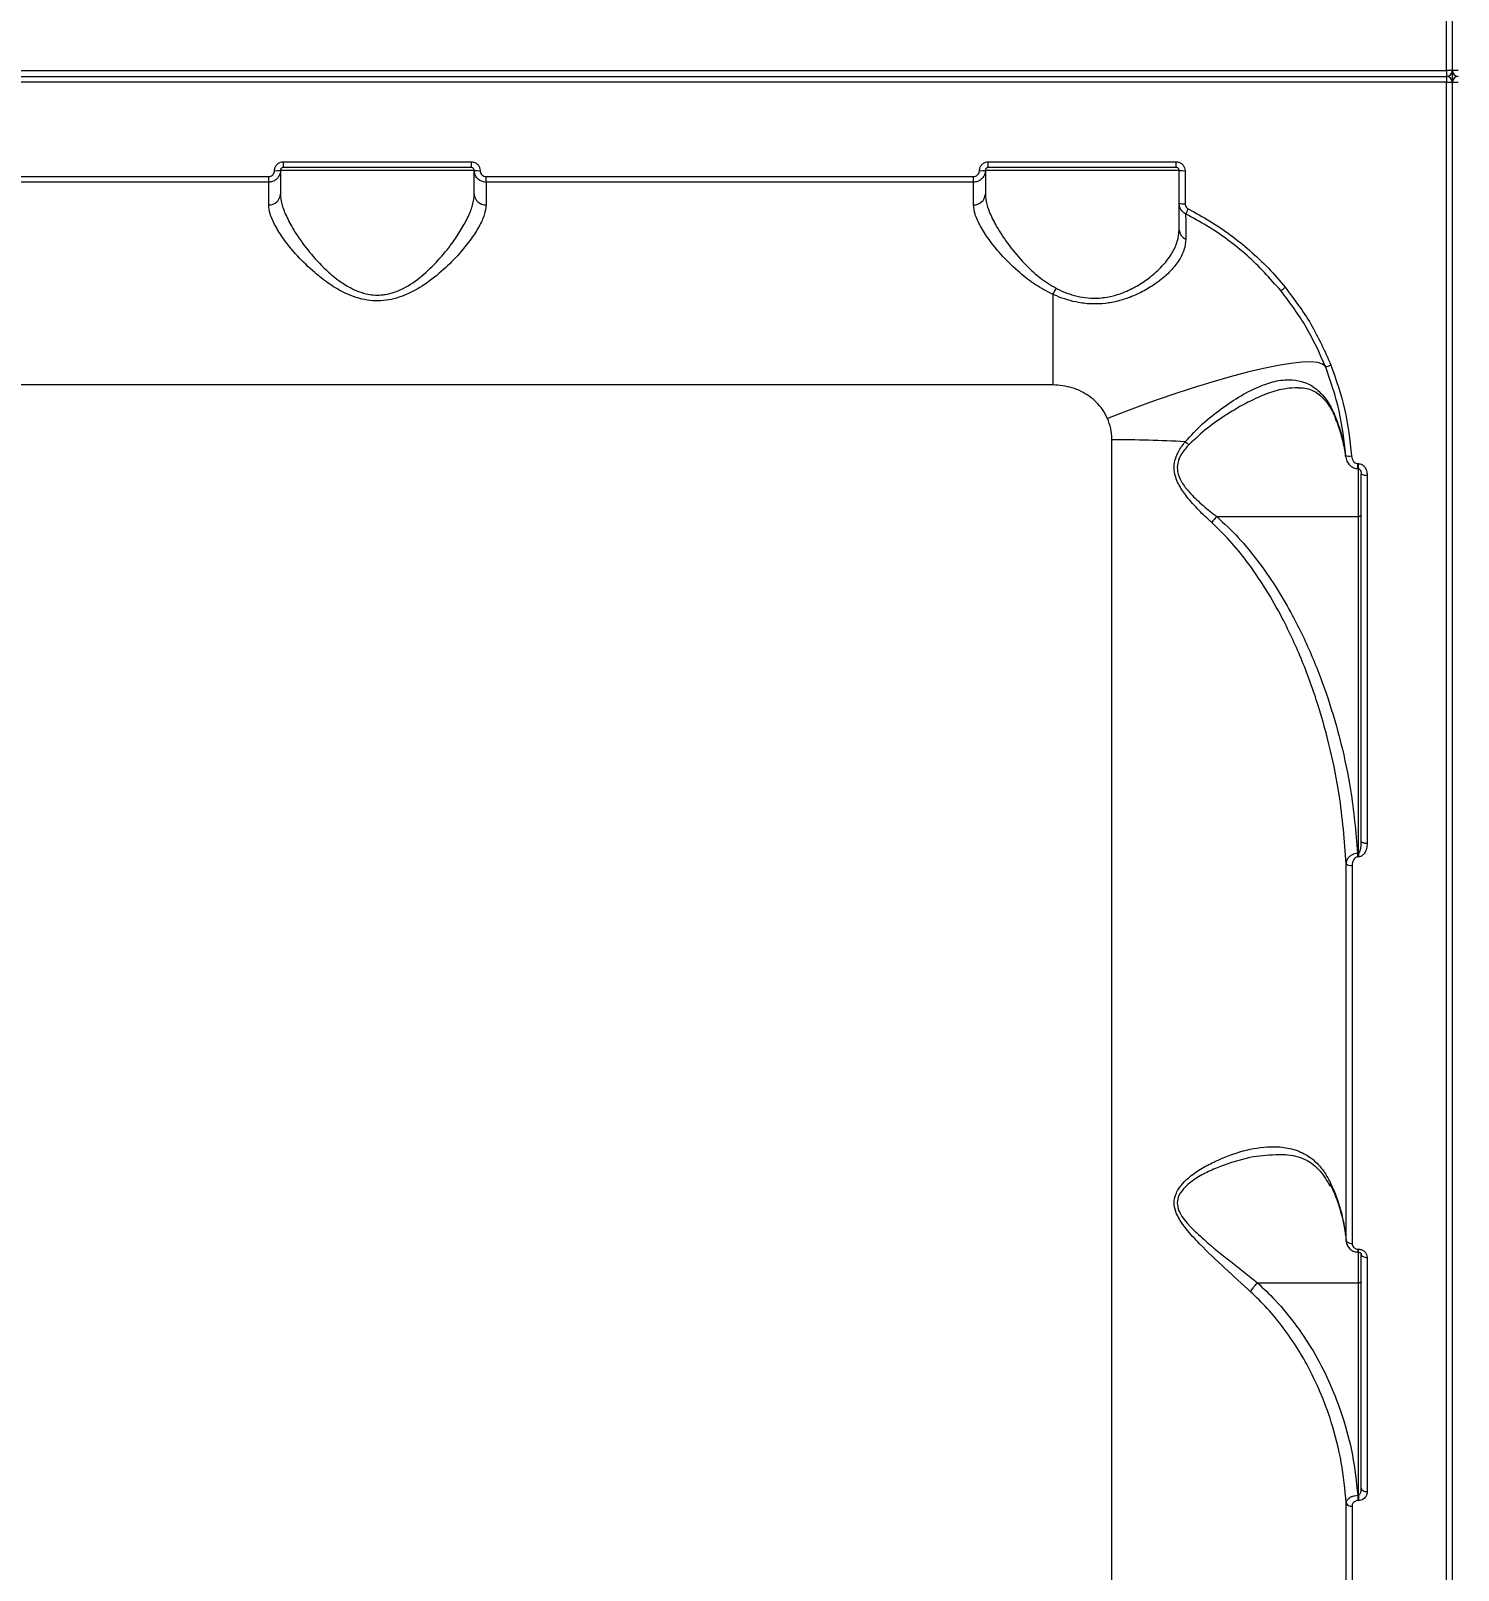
# Model space of a CAD drawing. Header units: millimetres. Extents: x -8760 to 8364, y -7998 to 7451.
# Drawn here: x 305.4 to 548.4, y -2662.8 to -2400.8 of the extents above; entities that cross this region are included whole.
import ezdxf

# ---------------------------------------------------------------- set-up
doc = ezdxf.new("R2010")
doc.units = ezdxf.units.MM
for name, color, linetype in [('DIKOM_ОБЪЕКТ', 7, 'Continuous'), ('DIKOM_РАЗМЕР_ЗОНА', 7, 'Continuous'), ('DIKOM_РАЗМЕР_ОБЪЕКТА', 7, 'Continuous')]:
    doc.layers.add(name, color=color, linetype=linetype)
doc.styles.add('style1', font='arial.ttf', dxfattribs={"width": 0.8})
doc.dimstyles.new('1-50', dxfattribs={"dimtxt": 300, "dimasz": 200, "dimexe": 100, "dimexo": 0, "dimgap": 100, "dimtad": 1, "dimtxsty": 'style1', "dimcen": 200, "dimclrd": 7, "dimclre": 7, "dimclrt": 7, "dimadec": 1, "dimazin": 2, "dimtfac": 1, "dimtmove": 0, "dimatfit": 2, "dimfxl": 0, "dimlwd": 25, "dimlwe": 18, "dimarcsym": 0})

# ---------------------------------------------------------------- blocks, each defined once
blk = doc.blocks.new('*D21')
at = {"layer": 'Defpoints', "color": 0, "transparency": 16777216}
for p in [(-7755.65, -10.55), (8364.4, -2410.44), (8364.4, -7897.56)]:
    blk.add_point(p, dxfattribs=at)
at = {"layer": 'DIKOM_РАЗМЕР_ЗОНА', "color": 7, "lineweight": 18, "transparency": 16777216}
for p, q in [((-7755.65, -10.55), (-7755.65, -7997.56)), ((8364.4, -2410.44), (8364.4, -7997.56))]:
    blk.add_line(p, q, dxfattribs=at)
at = {"layer": 'DIKOM_РАЗМЕР_ЗОНА', "color": 7, "lineweight": 25, "transparency": 16777216}
blk.add_line((-7555.65, -7897.56), (8164.4, -7897.56), dxfattribs=at)
at = {"layer": 'DIKOM_РАЗМЕР_ЗОНА', "color": 7, "transparency": 16777216}
for points in [[(-7555.65, -7864.23), (-7555.65, -7930.9), (-7755.65, -7897.56)], [(8164.4, -7864.23), (8164.4, -7930.9), (8364.4, -7897.56)]]:
    blk.add_solid(points, dxfattribs=at)
at = {"layer": 'DIKOM_РАЗМЕР_ЗОНА', "color": 7, "transparency": 16777216, "insert": (1040.74, -7644.39), "char_height": 300, "attachment_point": 5, "style": 'style1'}
blk.add_mtext('16100', dxfattribs=at)
blk = doc.blocks.new('*D19')
at = {"layer": 'Defpoints', "color": 0, "transparency": 16777216}
for p in [(-5756.7, -306.55), (6365.48, -2710.55), (6365.48, -7111.41)]:
    blk.add_point(p, dxfattribs=at)
at = {"layer": 'DIKOM_РАЗМЕР_ОБЪЕКТА', "color": 7, "lineweight": 18, "transparency": 16777216}
for p, q in [((-5756.7, -306.55), (-5756.7, -7211.41)), ((6365.48, -2710.55), (6365.48, -7211.41))]:
    blk.add_line(p, q, dxfattribs=at)
at = {"layer": 'DIKOM_РАЗМЕР_ОБЪЕКТА', "color": 7, "lineweight": 25, "transparency": 16777216}
blk.add_line((-5556.7, -7111.41), (6165.48, -7111.41), dxfattribs=at)
at = {"layer": 'DIKOM_РАЗМЕР_ОБЪЕКТА', "color": 7, "transparency": 16777216}
for points in [[(-5556.7, -7078.08), (-5556.7, -7144.75), (-5756.7, -7111.41)], [(6165.48, -7078.08), (6165.48, -7144.75), (6365.48, -7111.41)]]:
    blk.add_solid(points, dxfattribs=at)
at = {"layer": 'DIKOM_РАЗМЕР_ОБЪЕКТА', "color": 7, "transparency": 16777216, "insert": (1047.24, -6858.24), "char_height": 300, "attachment_point": 5, "style": 'style1'}
blk.add_mtext('12100', dxfattribs=at)

msp = doc.modelspace()

# ---------------------------------------------------------------- linework, layer by layer
at = {"layer": 'DIKOM_ОБЪЕКТ', "color": 7, "linetype": 'Continuous', "lineweight": 15}
for p, q in [((546.392, -2407.552), (546.392, -1988.554)), ((547.392, -2407.554), (547.392, -1989.554)), ((62.392, -2407.552), (546.392, -2407.552)), ((546.392, -2407.552), (546.392, -2408.554)), ((547.392, -2409.554), (547.392, -2407.554)), ((62.392, -2408.554), (546.392, -2408.554)), ((546.392, -2409.557), (62.392, -2409.557)), ((546.392, -2408.554), (546.392, -2409.557)), ((546.392, -2828.554), (546.392, -2409.557)), ((547.392, -2827.554), (547.392, -2409.554)), ((348.392, -2423.089), (380.392, -2423.089)), ((348.392, -2424.054), (348.392, -2423.089)), ((380.392, -2424.054), (380.392, -2423.089)), ((468.392, -2423.089), (500.392, -2423.089)), ((468.392, -2424.054), (468.392, -2423.089)), ((500.392, -2424.054), (500.392, -2423.089)), ((262.892, -2425.595), (345.892, -2425.595)), ((345.892, -2426.554), (345.892, -2425.595)), ((347.892, -2424.554), (347.892, -2428.605)), ((380.892, -2424.554), (347.892, -2424.554)), ((380.392, -2424.054), (348.392, -2424.054)), ((380.892, -2428.605), (380.892, -2424.554)), ((382.892, -2425.595), (465.892, -2425.595)), ((382.892, -2426.554), (382.892, -2425.595)), ((465.892, -2426.554), (465.892, -2425.595)), ((467.892, -2424.554), (467.892, -2428.605)), ((500.892, -2424.554), (467.892, -2424.554)), ((500.392, -2424.054), (468.392, -2424.054)), ((500.892, -2430.167), (500.892, -2424.554)), ((501.892, -2424.592), (501.892, -2430.219)), ((345.892, -2426.554), (262.892, -2426.554)), ((345.892, -2430.412), (345.892, -2426.554)), ((382.892, -2426.554), (382.892, -2430.412)), ((465.892, -2426.554), (382.892, -2426.554)), ((465.892, -2430.412), (465.892, -2426.554)), ((479.392, -2445.648), (479.392, -2461.057)), ((479.392, -2461.057), (129.392, -2461.057)), ((527.494, -2466.705), (527.504, -2466.728)), ((489.442, -2790.554), (489.442, -2470.402)), ((531.297, -2474.458), (531.392, -2474.458)), ((531.297, -2475.301), (531.297, -2474.458)), ((531.297, -2475.301), (531.392, -2475.301)), ((531.392, -2475.301), (531.392, -2474.458)), ((531.392, -2483.471), (531.392, -2475.291)), ((531.892, -2538.755), (531.892, -2476.238)), ((532.892, -2476.4), (532.892, -2539.066)), ((507.279, -2483.471), (531.392, -2483.471)), ((531.392, -2540.76), (531.392, -2483.471)), ((531.27, -2540.76), (531.392, -2540.76)), ((531.27, -2540.76), (531.27, -2541.407)), ((531.392, -2541.407), (531.27, -2541.407)), ((531.392, -2540.76), (531.392, -2541.407)), ((529.334, -2606.749), (529.334, -2542.569)), ((530.332, -2542.866), (530.332, -2607.187)), ((529.268, -2606.458), (529.302, -2606.883)), ((531.359, -2608.16), (531.392, -2608.16)), ((531.359, -2608.684), (531.359, -2608.16)), ((531.359, -2608.684), (531.392, -2608.684)), ((531.392, -2608.684), (531.392, -2608.16)), ((531.392, -2613.907), (531.392, -2608.683)), ((531.892, -2648.866), (531.892, -2609.097)), ((532.892, -2609.576), (532.892, -2649.439)), ((514.232, -2613.907), (531.392, -2613.907)), ((531.392, -2650.061), (531.392, -2613.907)), ((529.334, -2717.221), (529.334, -2651.39)), ((531.288, -2650.061), (531.392, -2650.061)), ((531.288, -2650.061), (531.288, -2650.961)), ((531.392, -2650.961), (531.288, -2650.961)), ((531.392, -2650.061), (531.392, -2650.961)), ((530.332, -2651.927), (530.332, -2717.904))]:
    msp.add_line(p, q, dxfattribs=at)
at = {"layer": 'DIKOM_ОБЪЕКТ', "color": 7, "linetype": 'Continuous', "lineweight": 15, "flags": 128}
for points in [[(525.785, -2457.938), (525.308, -2457.524), (524.469, -2457.26), (523.276, -2457.151), (521.742, -2457.196), (519.882, -2457.396), (517.714, -2457.749), (515.259, -2458.251), (512.541, -2458.897), (509.588, -2459.681), (506.429, -2460.595), (503.095, -2461.63), (499.618, -2462.776), (496.033, -2464.021), (492.376, -2465.353), (488.682, -2466.76)], [(527.438, -2466.376), (527.468, -2466.627), (527.494, -2466.705)], [(531.892, -2483.305), (531.882, -2483.338), (531.854, -2483.369), (531.807, -2483.397), (531.745, -2483.422), (531.669, -2483.443), (531.583, -2483.458), (531.489, -2483.468), (531.392, -2483.471)], [(531.892, -2538.755), (531.911, -2538.816), (531.968, -2538.874), (532.06, -2538.928), (532.184, -2538.975), (532.336, -2539.013), (532.509, -2539.042), (532.696, -2539.06), (532.892, -2539.066)], [(529.334, -2606.749), (529.365, -2606.836), (529.43, -2606.919), (529.527, -2606.995), (529.651, -2607.061), (529.799, -2607.115), (529.966, -2607.154), (530.146, -2607.179), (530.332, -2607.187)], [(531.892, -2609.097), (531.911, -2609.191), (531.968, -2609.28), (532.06, -2609.363), (532.184, -2609.436), (532.336, -2609.495), (532.509, -2609.54), (532.696, -2609.567), (532.892, -2609.576)], [(531.892, -2613.746), (531.882, -2613.777), (531.854, -2613.807), (531.807, -2613.835), (531.745, -2613.859), (531.669, -2613.88), (531.583, -2613.894), (531.489, -2613.904), (531.392, -2613.907)], [(531.892, -2648.866), (531.911, -2648.978), (531.968, -2649.085), (532.06, -2649.184), (532.184, -2649.271), (532.336, -2649.343), (532.509, -2649.396), (532.696, -2649.428), (532.892, -2649.439)]]:
    msp.add_lwpolyline(points, dxfattribs=at)
at = {"layer": 'DIKOM_ОБЪЕКТ', "color": 7, "linetype": 'Continuous', "lineweight": 15}
for centre, radius, start, end in [((546.644, -2511.543), 103.991, 89.58791, 90.1389), ((546.392, -2407.554), 1, 270, 0), ((548.139, -2511.491), 103.94, 89.86101, 90.41222), ((548.392, -2407.554), 1, 180, 270), ((546.392, -2409.554), 1, 0, 90), ((546.64, -2303.845), 105.712, 269.86558, 270.40761), ((548.392, -2409.554), 1, 90, 180), ((548.144, -2303.898), 105.659, 269.59227, 270.1345), ((347.141, -2418.021), 6.576, 267.82267, 276.55026), ((381.642, -2418.018), 6.579, 263.45165, 272.17594), ((467.141, -2418.021), 6.576, 267.82267, 276.55026), ((501.642, -2418.018), 6.579, 263.45165, 272.17594), ((345.983, -2428.503), 1.911, 267.24766, 356.95259), ((382.8, -2428.503), 1.911, 183.04751, 272.75563), ((465.983, -2428.503), 1.911, 267.24766, 356.95259), ((501.642, -2425.333), 4.893, 261.17502, 272.92237), ((493.771, -2426.981), 9.602, 328.82977, 334.5148), ((502.652, -2434.6), 1.761, 181.83396, 248.86047), ((473.029, -2441.695), 7.49, 328.14747, 337.15855), ((516.541, -2441.85), 3.546, 297.44126, 312.80946), ((525.629, -2455.563), 2.381, 273.76589, 297.08551), ((489.562, -2706.802), 236.4, 87.00371, 90.02926), ((506.098, -2466.283), 6.099, 226.74401, 234.34178), ((529.87, -2471.221), 1.972, 250.87274, 280.19891), ((532.648, -2474.731), 1.687, 243.34782, 278.30172), ((513.39, -2489.434), 8.539, 135.70419, 144.60881), ((530.129, -2541.721), 1.162, 226.86176, 280.03592), ((530.182, -2651.01), 0.928, 204.10348, 279.29123)]:
    msp.add_arc(centre, radius, start, end, dxfattribs=at)
for points, knots in [([(346.892, -2424.592), (346.899, -2424.481), (346.917, -2424.202), (347.097, -2423.779), (347.436, -2423.398), (347.886, -2423.139), (348.223, -2423.105), (348.392, -2423.089)], [0, 0, 0, 0, 0.1418349, 0.3567283, 0.57133, 0.785677, 1, 1, 1, 1]), ([(380.392, -2423.089), (380.502, -2423.096), (380.78, -2423.114), (381.202, -2423.294), (381.583, -2423.634), (381.842, -2424.085), (381.875, -2424.423), (381.892, -2424.592)], [0, 0, 0, 0, 0.1406422, 0.3551205, 0.5698612, 0.7848911, 1, 1, 1, 1]), ([(466.892, -2424.592), (466.899, -2424.481), (466.917, -2424.202), (467.097, -2423.779), (467.436, -2423.398), (467.886, -2423.139), (468.223, -2423.105), (468.392, -2423.089)], [0, 0, 0, 0, 0.1418349, 0.3567283, 0.57133, 0.785677, 1, 1, 1, 1]), ([(500.392, -2423.089), (500.502, -2423.096), (500.78, -2423.114), (501.202, -2423.294), (501.583, -2423.634), (501.842, -2424.085), (501.875, -2424.423), (501.892, -2424.592)], [0, 0, 0, 0, 0.1406422, 0.3551205, 0.5698612, 0.7848911, 1, 1, 1, 1]), ([(347.892, -2424.554), (347.882, -2424.702), (347.857, -2425.074), (347.617, -2425.637), (347.165, -2426.144), (346.566, -2426.488), (346.116, -2426.532), (345.892, -2426.554)], [0, 0, 0, 0, 0.1417159, 0.356399, 0.5709578, 0.7854601, 1, 1, 1, 1]), ([(345.892, -2425.595), (346.004, -2425.584), (346.229, -2425.561), (346.528, -2425.389), (346.754, -2425.135), (346.874, -2424.853), (346.887, -2424.666), (346.892, -2424.592)], [0, 0, 0, 0, 0.2142378, 0.4285649, 0.6431577, 0.8580696, 1, 1, 1, 1]), ([(348.392, -2424.054), (348.335, -2424.06), (348.223, -2424.071), (348.073, -2424.157), (347.96, -2424.284), (347.9, -2424.424), (347.894, -2424.517), (347.892, -2424.554)], [0, 0, 0, 0, 0.2140072, 0.4281435, 0.6428191, 0.857919, 1, 1, 1, 1]), ([(380.892, -2424.554), (380.886, -2424.498), (380.875, -2424.386), (380.789, -2424.236), (380.662, -2424.123), (380.521, -2424.063), (380.428, -2424.057), (380.392, -2424.054)], [0, 0, 0, 0, 0.2154617, 0.4306806, 0.6453747, 0.8596127, 1, 1, 1, 1]), ([(382.892, -2426.554), (382.745, -2426.545), (382.374, -2426.52), (381.811, -2426.281), (381.303, -2425.829), (380.958, -2425.229), (380.914, -2424.779), (380.892, -2424.554)], [0, 0, 0, 0, 0.1407469, 0.3554676, 0.5702827, 0.7851562, 1, 1, 1, 1]), ([(381.892, -2424.592), (381.903, -2424.705), (381.925, -2424.931), (382.097, -2425.231), (382.351, -2425.458), (382.633, -2425.578), (382.818, -2425.59), (382.892, -2425.595)], [0, 0, 0, 0, 0.2151275, 0.4301914, 0.6449623, 0.8594214, 1, 1, 1, 1]), ([(467.892, -2424.554), (467.882, -2424.702), (467.857, -2425.074), (467.617, -2425.637), (467.165, -2426.144), (466.566, -2426.488), (466.116, -2426.532), (465.892, -2426.554)], [0, 0, 0, 0, 0.1417159, 0.356399, 0.5709578, 0.7854601, 1, 1, 1, 1]), ([(465.892, -2425.595), (466.004, -2425.584), (466.229, -2425.561), (466.528, -2425.389), (466.754, -2425.135), (466.874, -2424.853), (466.887, -2424.666), (466.892, -2424.592)], [0, 0, 0, 0, 0.2142378, 0.4285649, 0.6431577, 0.8580696, 1, 1, 1, 1]), ([(468.392, -2424.054), (468.335, -2424.06), (468.223, -2424.071), (468.073, -2424.157), (467.96, -2424.284), (467.9, -2424.424), (467.894, -2424.517), (467.892, -2424.554)], [0, 0, 0, 0, 0.2140072, 0.4281435, 0.6428191, 0.857919, 1, 1, 1, 1]), ([(500.892, -2424.554), (500.886, -2424.498), (500.875, -2424.386), (500.789, -2424.236), (500.662, -2424.123), (500.521, -2424.063), (500.428, -2424.057), (500.392, -2424.054)], [0, 0, 0, 0, 0.2154617, 0.4306806, 0.6453747, 0.8596127, 1, 1, 1, 1]), ([(347.892, -2428.605), (347.939, -2429.129), (348.04, -2430.265), (348.843, -2432.346), (350.198, -2434.858), (352.167, -2437.704), (354.462, -2440.377), (356.839, -2442.593), (358.831, -2444.044), (360.738, -2445.028), (362.67, -2445.683), (364.401, -2445.827), (366.023, -2445.636), (367.308, -2445.309), (369.499, -2444.364), (372.097, -2442.528), (374.824, -2439.847), (377.004, -2437.163), (378.687, -2434.663), (379.882, -2432.453), (380.717, -2430.37), (380.833, -2429.198), (380.892, -2428.605)], [0, 0, 0, 0, 0.0507143, 0.1099145, 0.1707245, 0.2426525, 0.316474, 0.3637494, 0.4119882, 0.4400471, 0.4688588, 0.5101001, 0.5210865, 0.5468185, 0.5734083, 0.6369332, 0.7046124, 0.7741496, 0.8302517, 0.8873301, 0.9428799, 1, 1, 1, 1]), ([(467.892, -2428.605), (467.941, -2429.145), (468.047, -2430.3), (468.873, -2432.411), (470.246, -2434.933), (472.226, -2437.786), (474.607, -2440.517), (477.146, -2442.91), (478.995, -2444.033), (479.932, -2444.602)], [0, 0, 0, 0, 0.1227107, 0.2624602, 0.4060147, 0.5749232, 0.7482596, 0.8723656, 1, 1, 1, 1]), ([(382.892, -2430.412), (382.827, -2430.967), (382.698, -2432.079), (381.772, -2434.056), (380.424, -2436.177), (378.538, -2438.554), (376.087, -2441.134), (373, -2443.692), (369.602, -2445.727), (366.479, -2446.68), (364.034, -2446.798), (362.157, -2446.586), (360.323, -2446.063), (358.208, -2445.142), (355.956, -2443.763), (353.306, -2441.662), (350.703, -2439.109), (348.495, -2436.391), (346.962, -2433.982), (346.058, -2431.994), (345.944, -2430.91), (345.892, -2430.412)], [0, 0, 0, 0, 0.0554754, 0.1110246, 0.1664971, 0.2220053, 0.2900233, 0.3579639, 0.4226763, 0.4774073, 0.5052476, 0.5330951, 0.5627106, 0.592375, 0.6404309, 0.6885814, 0.7603259, 0.8320624, 0.891, 0.9498677, 1, 1, 1, 1]), ([(479.392, -2445.648), (478.369, -2445.125), (476.319, -2444.079), (473.475, -2441.802), (470.77, -2439.188), (468.549, -2436.462), (466.996, -2434.045), (466.066, -2432.027), (465.947, -2430.925), (465.892, -2430.412)], [0, 0, 0, 0, 0.12815129, 0.25673958, 0.4268158, 0.59688072, 0.73731051, 0.87757074, 1, 1, 1, 1]), ([(501.988, -2431.951), (501.936, -2431.923), (501.687, -2431.788), (501.304, -2431.441), (500.958, -2430.843), (500.914, -2430.392), (500.892, -2430.167)], [0, 0, 0, 0, 0.0806308, 0.3870684, 0.693572, 1, 1, 1, 1]), ([(500.892, -2434.656), (500.892, -2433.81), (500.892, -2432.068), (500.892, -2430.493), (500.892, -2430.277), (500.892, -2430.167)], [0, 0, 0, 0, 0.3175199, 0.6539179, 1, 1, 1, 1]), ([(501.892, -2430.219), (501.903, -2430.332), (501.925, -2430.557), (502.098, -2430.857), (502.289, -2431.031), (502.414, -2431.099), (502.44, -2431.113)], [0, 0, 0, 0, 0.3067386, 0.6132948, 0.919535, 1, 1, 1, 1]), ([(502.44, -2431.113), (503.681, -2431.781), (506.165, -2433.119), (509.663, -2435.506), (512.992, -2438.181), (516.128, -2441.145), (518.01, -2443.349), (518.951, -2444.451)], [0, 0, 0, 0, 0.1976846, 0.3953876, 0.5930932, 0.7965459, 1, 1, 1, 1]), ([(501.988, -2431.951), (501.989, -2432.047), (501.992, -2432.242), (502.001, -2433.649), (502.01, -2435.131), (502.015, -2435.994), (502.017, -2436.242)], [0, 0, 0, 0, 0.3362293, 0.6822359, 0.908786, 1, 1, 1, 1]), ([(518.175, -2444.997), (516.336, -2442.936), (513.551, -2439.814), (509.163, -2436.321), (505.676, -2433.931), (503.205, -2432.605), (501.988, -2431.951)], [0, 0, 0, 0, 0.3951643, 0.5986728, 0.8021802, 1, 1, 1, 1]), ([(502.017, -2436.242), (501.957, -2436.856), (501.835, -2438.103), (500.83, -2440.016), (499.253, -2441.926), (497.255, -2443.619), (494.963, -2445.066), (492.747, -2446.102), (490.503, -2446.824), (488.36, -2447.233), (486.08, -2447.341), (483.235, -2447.041), (480.985, -2446.346), (479.605, -2445.741), (479.392, -2445.648)], [0, 0, 0, 0, 0.1084787, 0.2202186, 0.3276479, 0.4383079, 0.5238014, 0.6115067, 0.6745128, 0.7390863, 0.8027722, 0.8688955, 0.9797308, 1, 1, 1, 1]), ([(479.932, -2444.602), (480.128, -2444.701), (481.383, -2445.329), (483.367, -2446.029), (485.87, -2446.345), (487.279, -2446.296), (488.708, -2446.116), (490.152, -2445.796), (492.214, -2445.032), (494.284, -2443.93), (496.396, -2442.42), (498.276, -2440.631), (499.743, -2438.647), (500.705, -2436.625), (500.829, -2435.318), (500.892, -2434.656)], [0, 0, 0, 0, 0.020101, 0.1287256, 0.1852689, 0.2440038, 0.2548639, 0.3167929, 0.3805887, 0.4664187, 0.5546303, 0.6638252, 0.7761648, 0.8865549, 1, 1, 1, 1]), ([(518.951, -2444.451), (520.48, -2446.488), (523.575, -2450.608), (525.659, -2455.306), (526.713, -2457.682)], [0, 0, 0, 0, 0.4941794, 1, 1, 1, 1]), ([(525.785, -2457.938), (524.777, -2455.666), (522.738, -2451.069), (519.708, -2447.037), (518.175, -2444.997)], [0, 0, 0, 0, 0.4941576, 1, 1, 1, 1]), ([(526.713, -2457.682), (527.592, -2460.168), (529.371, -2465.201), (529.934, -2470.486), (530.219, -2473.161)], [0, 0, 0, 0, 0.4938412, 1, 1, 1, 1]), ([(501.919, -2470.725), (502.893, -2469.677), (504.841, -2467.58), (508.138, -2465.023), (511.443, -2462.795), (514.645, -2461.191), (517.566, -2460.283), (520.069, -2460.082), (522.244, -2460.532), (524.112, -2461.535), (525.744, -2463.183), (526.814, -2464.918), (527.317, -2466.092), (527.438, -2466.376)], [0, 0, 0, 0, 0.10368077, 0.20754378, 0.32057516, 0.43354093, 0.53381359, 0.63400264, 0.7184882, 0.80291051, 0.88795734, 0.97292666, 1, 1, 1, 1]), ([(529.224, -2473.084), (528.953, -2470.53), (528.406, -2465.358), (526.666, -2460.432), (525.785, -2457.938)], [0, 0, 0, 0, 0.4938471, 1, 1, 1, 1]), ([(488.682, -2466.76), (488.415, -2466.241), (487.666, -2464.786), (485.66, -2462.861), (482.711, -2461.345), (480.505, -2461.153), (479.392, -2461.057)], [0, 0, 0, 0, 0.1529626, 0.4283692, 0.7114362, 1, 1, 1, 1]), ([(521.138, -2461.576), (520.441, -2461.588), (518.827, -2461.617), (515.959, -2462.459), (512.589, -2463.926), (509.105, -2465.996), (505.643, -2468.335), (503.576, -2470.271), (502.543, -2471.238)], [0, 0, 0, 0, 0.1248206, 0.2887488, 0.4750109, 0.6613822, 0.8308477, 1, 1, 1, 1]), ([(521.133, -2461.543), (521.306, -2461.536), (521.949, -2461.509), (522.918, -2461.729), (524.028, -2462.185), (524.988, -2462.879), (525.87, -2463.796), (526.653, -2464.956), (527.201, -2465.958), (527.438, -2466.6), (527.488, -2466.732)], [0, 0, 0, 0, 0.0619146, 0.2305073, 0.4060326, 0.5532359, 0.692147, 0.8399185, 0.9668586, 1, 1, 1, 1]), ([(489.442, -2470.402), (489.441, -2470.343), (489.437, -2469.703), (489.309, -2468.45), (488.894, -2467.33), (488.682, -2466.76)], [0, 0, 0, 0, 0.04680932, 0.51427262, 1, 1, 1, 1]), ([(527.438, -2466.376), (527.806, -2467.355), (528.633, -2469.554), (529.013, -2471.824), (529.224, -2473.084)], [0, 0, 0, 0, 0.4451145, 1, 1, 1, 1]), ([(527.442, -2466.723), (527.531, -2466.938), (527.993, -2468.047), (528.607, -2470.095), (529.058, -2472.064), (529.165, -2473.12), (529.177, -2473.243)], [0, 0, 0, 0, 0.10112638, 0.52200505, 0.94415789, 1, 1, 1, 1]), ([(506.429, -2484.489), (505.687, -2483.801), (504.203, -2482.426), (502.303, -2480.319), (500.8, -2478.18), (500.002, -2476.151), (500.031, -2474.13), (500.709, -2472.337), (501.505, -2471.277), (501.919, -2470.725)], [0, 0, 0, 0, 0.1847866, 0.3692541, 0.509088, 0.6522168, 0.7508623, 0.8702114, 1, 1, 1, 1]), ([(502.543, -2471.238), (502.11, -2471.723), (501.293, -2472.638), (500.562, -2474.236), (500.532, -2475.959), (501.022, -2477.106), (501.783, -2478.352), (502.973, -2479.782), (504.961, -2481.648), (506.506, -2482.863), (507.279, -2483.471)], [0, 0, 0, 0, 0.1297967, 0.2451229, 0.338462, 0.4557844, 0.4772317, 0.6177209, 0.808687, 1, 1, 1, 1]), ([(529.247, -2473.233), (529.249, -2473.273), (529.265, -2473.623), (529.508, -2474.204), (530.008, -2474.845), (530.62, -2475.195), (531.079, -2475.339), (531.295, -2475.299), (531.299, -2475.299)], [0, 0, 0, 0, 0.0374517, 0.3320732, 0.5751069, 0.7923895, 0.9964204, 1, 1, 1, 1]), ([(530.219, -2473.161), (530.244, -2473.327), (530.293, -2473.655), (530.523, -2474.057), (530.808, -2474.32), (531.073, -2474.442), (531.235, -2474.453), (531.297, -2474.458)], [0, 0, 0, 0, 0.2734472, 0.5392743, 0.738633, 0.8989091, 1, 1, 1, 1]), ([(531.331, -2475.312), (531.347, -2475.307), (531.377, -2475.299), (531.429, -2475.303), (531.497, -2475.327), (531.611, -2475.409), (531.757, -2475.605), (531.876, -2475.9), (531.874, -2476.132), (531.873, -2476.24)], [0, 0, 0, 0, 0.0413478, 0.075995, 0.1212157, 0.2248113, 0.4217753, 0.731728, 1, 1, 1, 1]), ([(531.392, -2474.458), (531.501, -2474.467), (531.755, -2474.489), (532.145, -2474.689), (532.529, -2475.079), (532.83, -2475.673), (532.87, -2476.149), (532.892, -2476.4)], [0, 0, 0, 0, 0.120584, 0.2783725, 0.4705868, 0.7208243, 1, 1, 1, 1]), ([(507.279, -2483.471), (508.533, -2484.641), (511.044, -2486.982), (514.318, -2490.988), (517.295, -2495.255), (520.41, -2500.554), (523.469, -2506.887), (526.297, -2514.347), (528.52, -2522.057), (530.385, -2530.878), (530.948, -2537.158), (531.27, -2540.76)], [0, 0, 0, 0, 0.079269, 0.158594, 0.2405903, 0.322608, 0.4472329, 0.5718944, 0.6998626, 0.8278377, 1, 1, 1, 1]), ([(529.334, -2542.569), (529.026, -2538.634), (528.515, -2532.106), (526.699, -2523.123), (524.623, -2515.522), (521.931, -2508.031), (518.89, -2501.422), (515.667, -2495.734), (512.663, -2491.35), (509.597, -2487.564), (507.488, -2485.516), (506.429, -2484.489)], [0, 0, 0, 0, 0.186752, 0.3097303, 0.4327026, 0.5585126, 0.6842844, 0.7740106, 0.8643095, 0.9318939, 1, 1, 1, 1]), ([(531.392, -2540.76), (531.409, -2540.757), (531.447, -2540.752), (531.512, -2540.707), (531.625, -2540.562), (531.854, -2539.913), (531.875, -2539.272), (531.892, -2538.755)], [0, 0, 0, 0, 0.0239375, 0.0534675, 0.1070931, 0.2794331, 1, 1, 1, 1]), ([(532.892, -2539.066), (532.87, -2539.37), (532.829, -2539.957), (532.522, -2540.683), (532.133, -2541.132), (531.761, -2541.364), (531.515, -2541.392), (531.392, -2541.407)], [0, 0, 0, 0, 0.3047474, 0.5876437, 0.7664664, 0.882863, 1, 1, 1, 1]), ([(529.334, -2542.569), (529.368, -2542.337), (529.436, -2541.877), (529.847, -2541.322), (530.335, -2540.984), (530.804, -2540.802), (531.112, -2540.774), (531.27, -2540.76)], [0, 0, 0, 0, 0.27045525, 0.53354121, 0.71814982, 0.85528052, 1, 1, 1, 1]), ([(531.27, -2541.407), (531.191, -2541.415), (531.031, -2541.433), (530.796, -2541.58), (530.555, -2541.861), (530.369, -2542.311), (530.344, -2542.675), (530.332, -2542.866)], [0, 0, 0, 0, 0.1206056, 0.2406503, 0.4168563, 0.6949603, 1, 1, 1, 1]), ([(513.049, -2615.41), (511.591, -2614.085), (508.675, -2611.434), (504.912, -2607.868), (502.368, -2605.137), (501.008, -2603.286), (500.24, -2601.797), (499.936, -2600.249), (500.273, -2598.638), (501.401, -2596.983), (503.159, -2595.394), (505.337, -2594.022), (508.444, -2592.509), (512.387, -2591.123), (516.471, -2590.594), (519.714, -2590.927), (522.057, -2591.751), (523.987, -2593.093), (525.476, -2594.714), (526.23, -2596.112), (526.576, -2596.752)], [0, 0, 0, 0, 0.09246804, 0.18489955, 0.23904458, 0.26694411, 0.29468789, 0.32108966, 0.34755033, 0.38307075, 0.43077614, 0.47888445, 0.52694841, 0.62767808, 0.72824178, 0.79119569, 0.85406361, 0.90539503, 0.95667545, 1, 1, 1, 1]), ([(517.884, -2592.102), (516.442, -2592.165), (513.396, -2592.299), (509.412, -2593.5), (506.165, -2594.784), (503.884, -2595.968), (502.036, -2597.365), (500.827, -2598.832), (500.458, -2600.286), (500.782, -2601.653), (501.536, -2602.911), (502.237, -2603.743), (503.386, -2604.987), (505.72, -2607.117), (509.659, -2610.318), (512.707, -2612.71), (514.232, -2613.907)], [0, 0, 0, 0, 0.12895255, 0.27215002, 0.33926654, 0.40642181, 0.47299874, 0.520165, 0.55416222, 0.58807872, 0.62244318, 0.6570285, 0.66268622, 0.73790158, 0.86891958, 1, 1, 1, 1]), ([(517.858, -2592.039), (518.363, -2592.049), (519.522, -2592.072), (521.079, -2592.417), (522.514, -2592.942), (523.702, -2593.7), (524.819, -2594.767), (525.768, -2596.001), (526.286, -2596.991), (526.513, -2597.426)], [0, 0, 0, 0, 0.1332464, 0.3055917, 0.4476303, 0.5938005, 0.7432443, 0.8872469, 1, 1, 1, 1]), ([(526.576, -2596.752), (526.573, -2596.772), (526.546, -2596.933), (526.538, -2597.13), (526.635, -2597.255), (526.652, -2597.278)], [0, 0, 0, 0, 0.1036878, 0.8366875, 1, 1, 1, 1]), ([(526.576, -2596.752), (526.703, -2597.025), (527.5, -2598.741), (528.686, -2602.051), (529.116, -2605.162), (529.334, -2606.749)], [0, 0, 0, 0, 0.0849887, 0.5334682, 1, 1, 1, 1]), ([(526.635, -2597.289), (526.653, -2597.322), (527.147, -2598.226), (527.858, -2600.08), (528.708, -2602.842), (529.165, -2604.982), (529.249, -2606.195), (529.268, -2606.458)], [0, 0, 0, 0, 0.0114427, 0.310364, 0.611978, 0.9158205, 1, 1, 1, 1]), ([(529.344, -2606.863), (529.343, -2606.879), (529.329, -2607.133), (529.525, -2607.626), (529.977, -2608.217), (530.634, -2608.617), (531.127, -2608.652), (531.359, -2608.669)], [0, 0, 0, 0, 0.0155258, 0.2612876, 0.5139209, 0.7709896, 1, 1, 1, 1]), ([(530.332, -2607.187), (530.344, -2607.302), (530.37, -2607.531), (530.567, -2607.835), (530.854, -2608.055), (531.139, -2608.15), (531.308, -2608.157), (531.359, -2608.16)], [0, 0, 0, 0, 0.2336589, 0.4673365, 0.6955771, 0.908755, 1, 1, 1, 1]), ([(531.391, -2608.688), (531.417, -2608.687), (531.486, -2608.686), (531.597, -2608.718), (531.715, -2608.777), (531.816, -2608.871), (531.884, -2608.983), (531.881, -2609.059), (531.88, -2609.098)], [0, 0, 0, 0, 0.0675344, 0.1855253, 0.3241562, 0.5015829, 0.7458129, 1, 1, 1, 1]), ([(531.392, -2608.16), (531.467, -2608.163), (531.714, -2608.174), (532.128, -2608.31), (532.547, -2608.628), (532.836, -2609.072), (532.873, -2609.408), (532.892, -2609.576)], [0, 0, 0, 0, 0.0931683, 0.3038792, 0.5302091, 0.7652008, 1, 1, 1, 1]), ([(513.049, -2615.41), (513.076, -2615.363), (513.165, -2615.208), (513.391, -2614.873), (513.765, -2614.394), (514.074, -2614.07), (514.228, -2613.908)], [0, 0, 0, 0, 0.1074684, 0.3494838, 0.6747295, 1, 1, 1, 1]), ([(514.232, -2613.907), (514.231, -2613.907), (514.23, -2613.907), (514.229, -2613.907), (514.228, -2613.908), (514.228, -2613.908)], [0, 0, 0, 0, 0.4288015, 0.7844709, 1, 1, 1, 1]), ([(514.228, -2613.908), (515.238, -2614.861), (517.662, -2617.147), (520.981, -2621.227), (524.125, -2626.066), (526.71, -2631.194), (528.875, -2636.913), (530.546, -2643.211), (531.041, -2647.778), (531.288, -2650.061)], [0, 0, 0, 0, 0.0999791, 0.239902, 0.3803209, 0.5203825, 0.6601439, 0.8300673, 1, 1, 1, 1]), ([(529.334, -2651.39), (529.111, -2649.076), (528.661, -2644.417), (527.037, -2638.062), (524.629, -2631.527), (521.837, -2626.153), (518.653, -2621.53), (516.003, -2618.279), (514.011, -2616.345), (513.049, -2615.41)], [0, 0, 0, 0, 0.1738755, 0.3501406, 0.4880608, 0.6922751, 0.7971169, 0.9019398, 1, 1, 1, 1]), ([(531.392, -2650.061), (531.417, -2650.058), (531.468, -2650.053), (531.568, -2649.995), (531.678, -2649.864), (531.784, -2649.636), (531.864, -2649.317), (531.89, -2649.049), (531.891, -2648.888), (531.892, -2648.866)], [0, 0, 0, 0, 0.05522754, 0.10978144, 0.24365418, 0.41754719, 0.65179035, 0.95187109, 1, 1, 1, 1]), ([(529.334, -2651.39), (529.336, -2651.364), (529.347, -2651.191), (529.464, -2650.888), (529.793, -2650.54), (530.223, -2650.285), (530.728, -2650.11), (531.1, -2650.078), (531.288, -2650.061)], [0, 0, 0, 0, 0.0391356, 0.2683143, 0.4663863, 0.6436423, 0.8199242, 1, 1, 1, 1]), ([(531.288, -2650.961), (531.194, -2650.969), (531.005, -2650.985), (530.753, -2651.107), (530.543, -2651.293), (530.386, -2651.552), (530.334, -2651.776), (530.332, -2651.907), (530.332, -2651.927)], [0, 0, 0, 0, 0.1673551, 0.3344945, 0.5091357, 0.7130674, 0.9577639, 1, 1, 1, 1]), ([(532.892, -2649.439), (532.891, -2649.468), (532.887, -2649.674), (532.804, -2650.03), (532.551, -2650.441), (532.219, -2650.731), (531.828, -2650.923), (531.537, -2650.948), (531.392, -2650.961)], [0, 0, 0, 0, 0.0392458, 0.2872298, 0.4951972, 0.6709869, 0.8352867, 1, 1, 1, 1])]:
    msp.add_open_spline(points, degree=3, knots=knots, dxfattribs=at)

# ---------------------------------------------------------------- dimensions: what is measured, and where the dimension line sits
at = {"layer": 'DIKOM_РАЗМЕР_ЗОНА'}
dim = msp.add_linear_dim(base=(8364.404, -7897.564), p1=(-7755.645, -10.554), p2=(8364.404, -2410.44), text='16100', dimstyle='1-50', dxfattribs=at)
dim.commit()
dim.dimension.update_dxf_attribs({"geometry": '*D21', "text_midpoint": (1040.741, -7897.564), "dimtype": 160})
at = {"layer": 'DIKOM_РАЗМЕР_ОБЪЕКТА'}
dim = msp.add_linear_dim(base=(6365.479, -7111.412), p1=(-5756.695, -306.554), p2=(6365.479, -2710.554), text='12100', dimstyle='1-50', dxfattribs=at)
dim.commit()
dim.dimension.update_dxf_attribs({"geometry": '*D19', "text_midpoint": (1047.24, -7111.412), "dimtype": 160})

doc.saveas('drawing.dxf')
